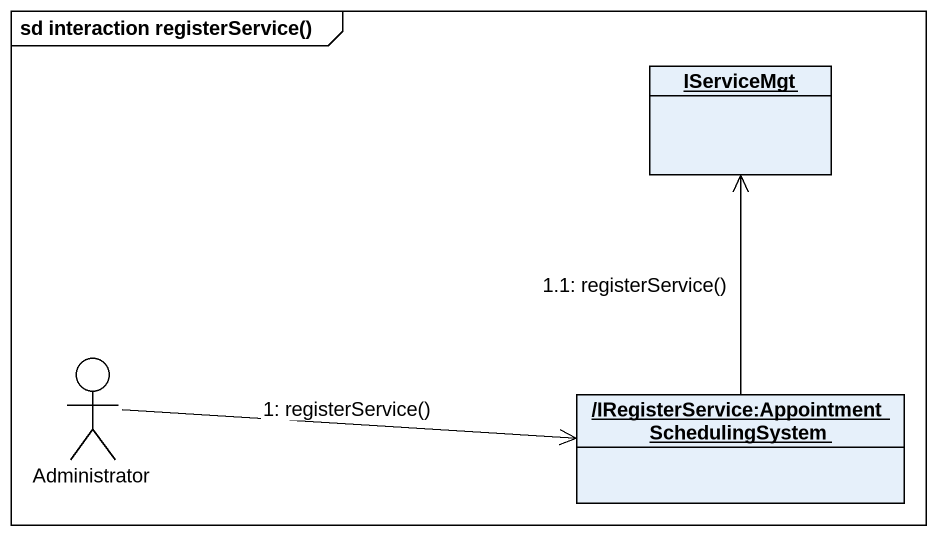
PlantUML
@startuml
mainframe sd interaction registerService()
allowmixing
hide circle
hide empty members
object IServiceMgt
actor Administrator
object "/IRegisterService:AppointmentSchedulingSystem" as IRegisterService
Administrator -right-> IRegisterService : 1: registerService()
IRegisterService -up-> IServiceMgt : 1.1: registerService()
@enduml
